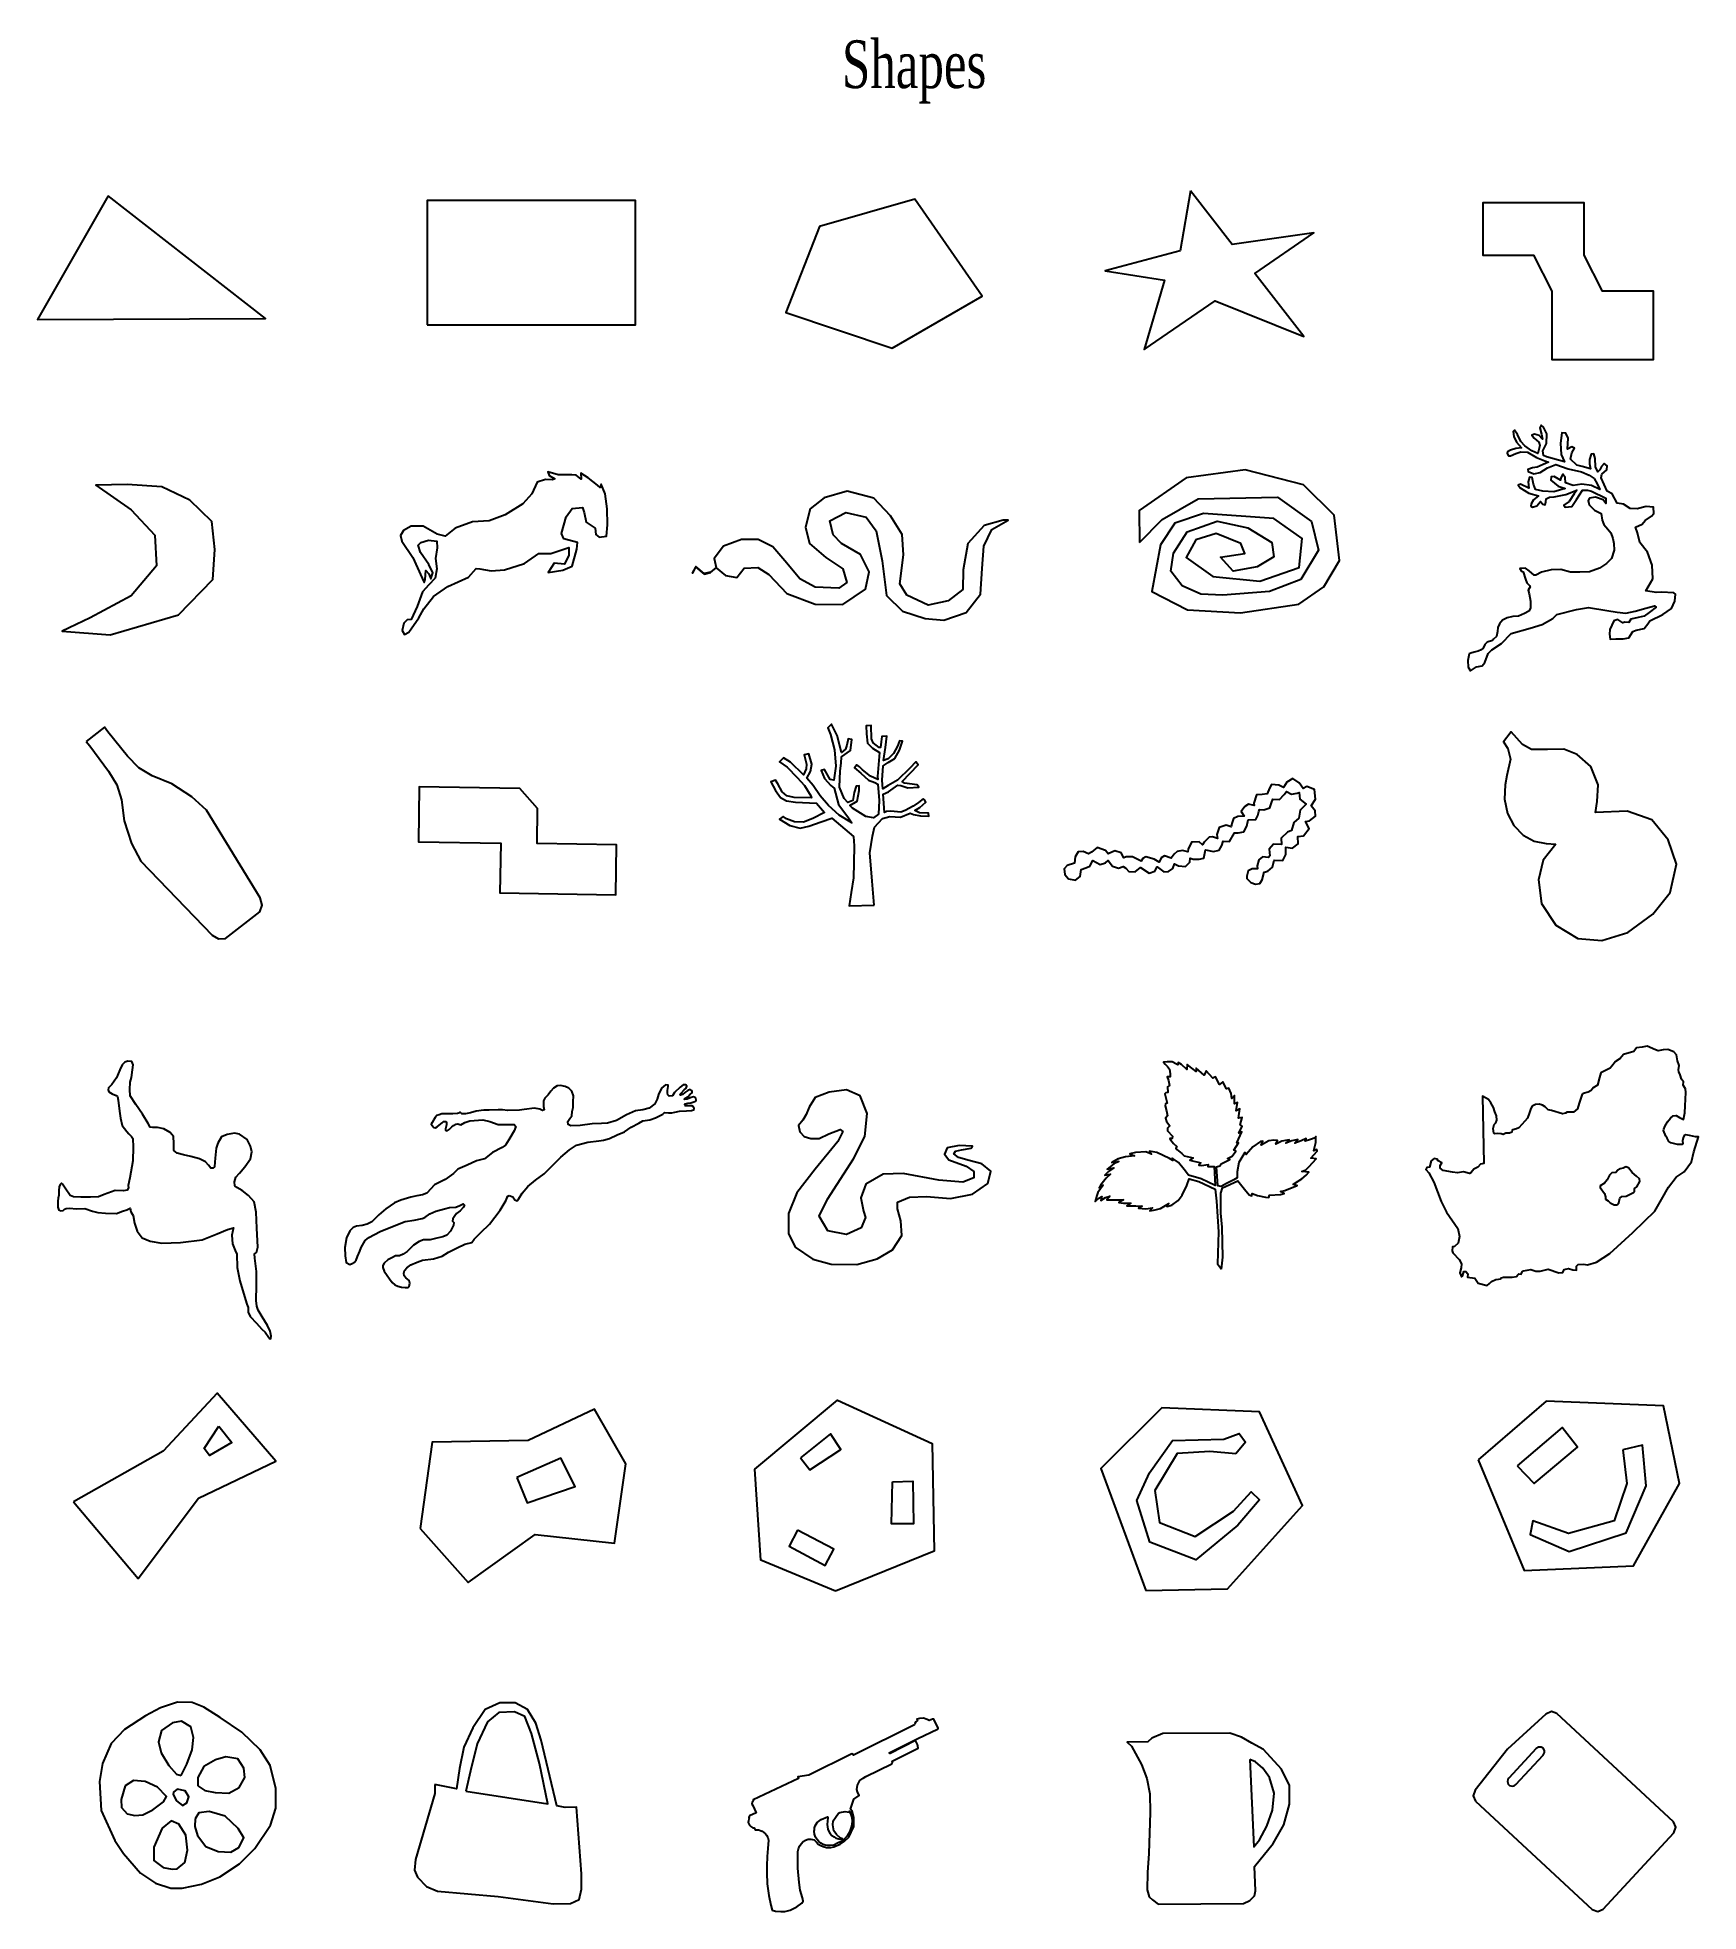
# Model space of a CAD drawing. Extents: x 96 to 444, y -86 to 307.
import ezdxf

# ---------------------------------------------------------------- set-up
doc = ezdxf.new("R2010")
doc.units = 0
doc.header["$LTSCALE"] = 0.5
doc.layers.get('0').update_dxf_attribs({"linetype": 'CONTINUOUS'})
doc.styles.add('HGCAD', font='times.ttf', dxfattribs={"width": 0.707})

msp = doc.modelspace()

# ---------------------------------------------------------------- linework, layer by layer
at = {"linetype": 'Continuous'}
for points in [[(110.67, 273.71), (95.88, 247.78), (143.65, 248.02)], [(177.51, 246.66), (221.22, 246.66), (221.22, 272.75), (177.51, 272.75)], [(274.96, 241.82), (293.81, 252.66), (279.72, 273.02), (259.72, 267.31), (252.68, 249.24)], [(337.48, 274.73), (335.3, 262.16), (319.62, 258.02), (332.02, 256.01), (327.8, 241.51), (342.66, 251.73), (361.22, 244.27), (350.96, 257.44), (363.35, 265.97), (346.23, 263.5)], [(115.51, 207.96), (120.46, 202.64), (120.84, 196.17), (115.51, 189.89), (106.95, 185.33), (101.05, 182.48), (111.14, 181.72), (125.41, 185.9), (132.65, 193.32), (133.08, 199.6), (132.45, 205.49), (127.83, 209.96), (121.93, 212.76), (114.71, 213.21), (108.09, 213.1)], [(196.95, 149.56), (175.87, 149.87), (175.71, 138.37), (192.96, 138.12), (192.8, 127.66), (217.08, 127.3), (217.23, 137.76), (200.59, 138.01), (200.64, 145.38)]]:
    msp.add_lwpolyline(points, close=True, dxfattribs=at)
at = {"flags": 128}
for points in [[(413.21, 253.72), (413.21, 239.39), (434.47, 239.39), (434.47, 253.72), (423.84, 253.72), (419.98, 261.28), (419.98, 272.23), (398.72, 272.23), (398.72, 261.28), (409.35, 261.28)], [(395.87, 177.76), (395.59, 176.35), (395.64, 174.97), (396.13, 174.19), (397.45, 175.04), (398.63, 175.28), (399.14, 175.98), (399.85, 177.85), (400.61, 178.57), (402.63, 179.95), (404.71, 182.05), (408.66, 183.15), (411.17, 183.88), (413.38, 185.17), (414.26, 186), (418.39, 187.05), (420.85, 187.48), (424.73, 186.87), (426.88, 186.48), (428.74, 186.31), (430.69, 186.68), (432.87, 187.31), (434.68, 187.81), (435.03, 187.54), (433.58, 186.39), (432.52, 185.62), (431.29, 185.35), (429.74, 185.06), (429.36, 184.35), (428.52, 184.4), (428.1, 184.27), (427.02, 184.93), (426.17, 184.68), (425.34, 182.89), (425.28, 181.88), (425.4, 180.82), (426.59, 180.88), (428.13, 180.94), (429.37, 181.08), (430.16, 182.45), (430.9, 182.73), (432.56, 183.05), (433.29, 184.07), (433.75, 184.71), (436.43, 185.99), (438.26, 187.24), (438.96, 188.83), (439.08, 190.25), (438.79, 190.53), (436.21, 190.7), (435.06, 190.61), (432.92, 190.94), (434.37, 193.5), (434.23, 196.31), (433.23, 199.05), (431.65, 201.11), (431.13, 203.14), (430.71, 204.3), (432.15, 204.91), (432.76, 205.71), (434.11, 206.62), (434.57, 207.15), (434.5, 208.46), (432.95, 208.62), (431.07, 208.16), (429.64, 208.21), (428.25, 209.1), (426.88, 209.34), (425.83, 211.25), (424.83, 211.82), (423.52, 214.6), (423.7, 215.4), (424.7, 216.32), (424.8, 217.17), (424.18, 217.63), (423.59, 217), (423.27, 216.28), (422.87, 215.89), (422.35, 216.91), (422.3, 218.67), (422, 219.67), (421.44, 219.59), (421.12, 218.44), (421.11, 217.6), (421.33, 216.49), (419.56, 217.01), (418.45, 217.27), (417.14, 218.52), (417.4, 219.87), (417.97, 220.82), (417.42, 221.13), (416.47, 220.66), (416.63, 222.93), (416.14, 224), (415.28, 224.04), (415.03, 221.88), (415.13, 219.52), (415.86, 217.98), (412.1, 219.03), (411.43, 219.34), (411.33, 220.28), (412.06, 221.85), (412.13, 223.84), (411.44, 225.28), (410.98, 225.67), (410.7, 225.12), (411.01, 223.77), (411.23, 222.74), (410.55, 223.48), (409.59, 223.77), (409.04, 223.58), (409.53, 222.95), (410.51, 222.13), (410.67, 221.41), (410.3, 219.72), (409.04, 220.29), (407.52, 221.33), (406.72, 222.28), (405.98, 223.7), (405.4, 224.6), (405.09, 224.31), (405.22, 223.28), (405.8, 222.14), (406.88, 220.91), (405.65, 220.79), (404.53, 220.46), (403.93, 220.09), (403.87, 219.7), (404.11, 219.23), (404.56, 219.24), (405.65, 219.75), (406.7, 220.09), (408.1, 220.02), (409.96, 218.86), (411.7, 218.17), (412.48, 217.93), (411.4, 217.43), (410.15, 216.89), (409.16, 216.72), (408.17, 216.37), (408.23, 215.99), (409.4, 215.49), (410.76, 215.72), (412.27, 216.74), (414.01, 217.42), (416.64, 216.49), (419.39, 215.89), (421.04, 215.22), (422.05, 214.5), (422.71, 213.36), (423.25, 212.21), (421.54, 213.06), (419.47, 213.29), (417.67, 213.01), (416.03, 213.62), (416.01, 214.71), (415.49, 215.42), (415.09, 214.64), (415.04, 214.12), (413.72, 214.88), (413.06, 214.81), (412.97, 214.15), (414.52, 212.86), (416, 212.4), (413.61, 211.72), (411.32, 211.85), (409.77, 212.17), (409.37, 213.34), (409.05, 214.71), (408.55, 214.77), (408.27, 213.82), (408.39, 212.48), (406.67, 213.3), (406.17, 213.12), (406.57, 212.57), (408.37, 211.45), (410.43, 210.87), (409.35, 210.01), (408.85, 209.21), (408.82, 208.73), (409.16, 208.47), (410.03, 208.74), (410.8, 209.69), (411.33, 209.12), (411.79, 209.01), (411.94, 209.63), (412.02, 210.25), (412.72, 210.58), (413.68, 210.65), (416.13, 211.17), (418.46, 212.05), (417.88, 211.29), (416.83, 209.67), (415.73, 208.9), (416.02, 208.48), (417.36, 208.61), (418.38, 210.1), (419.65, 212.04), (420.64, 212.05), (421.48, 211.83), (424.5, 210.35), (424.52, 209.24), (423.94, 209.99), (422.36, 210.55), (421.06, 210.38), (420.79, 209.9), (421.05, 208.96), (422.13, 207.89), (423.51, 207.14), (423.78, 205.74), (424.08, 204.85), (424.92, 203.9), (425.53, 203.1), (426, 201.9), (426.17, 200.88), (426.26, 199.49), (425.68, 197.76), (424.67, 196.67), (423.21, 195.73), (421.09, 194.91), (419.1, 194.9), (417.08, 194.85), (415.12, 195.44), (413.08, 195.39), (411.03, 194.87), (409.82, 194.27), (409.52, 194.21), (408.45, 195.13), (407.68, 195.7), (406.47, 195.61), (406.84, 195.1), (407.19, 194.91), (407.71, 193.42), (407.96, 192.67), (408.49, 192.06), (408.65, 191.8), (408.27, 191.09), (408.42, 190.35), (408.71, 188.77), (408.74, 187.35), (408.35, 186.68), (407.45, 186.18), (406.21, 185.68), (405, 185.59), (403.87, 185.27), (402.89, 184.81), (402.21, 184.07), (401.9, 183.28), (401.82, 182.41), (401.58, 181.36), (400.96, 180.85), (400.74, 180.56), (399.63, 180.24), (399.19, 179.7), (398.81, 178.95), (398.42, 178.58), (397.77, 178.3), (396.9, 178.11), (396.25, 177.9)], [(414.03, 137.91), (411.4, 134.54), (410.38, 130.4), (411.01, 125.46), (414.02, 120.92), (418.68, 118.13), (423.67, 117.73), (429.11, 119.35), (434.36, 123.2), (437.98, 127.77), (439.34, 133.7), (437.61, 138.78), (434.17, 142.99), (428.97, 144.83), (422.34, 144.53), (422.73, 146.82), (422.9, 150.3), (421.38, 154.15), (418.48, 156.68), (415.7, 157.76), (412.27, 157.75), (408.92, 157.73), (407.04, 158.76), (404.65, 161.42), (403.07, 159.33), (404, 157.94), (404.55, 155.68), (403.75, 152.25), (403.44, 150.33), (403.27, 147.35), (403.94, 144.31), (405.21, 141.82), (407.18, 139.75), (409.52, 138.51), (412.02, 138.05)], [(391.14, 60.83), (393.49, 57.34), (393.88, 55.67), (393.56, 54.27), (392.84, 53.63), (392.39, 53.56), (392.3, 52.71), (392.44, 52.28), (393.76, 50.9), (394.28, 49.96), (394.19, 49.16), (393.91, 48.08), (394.24, 47.23), (394.47, 47.4), (394.75, 48.4), (395.18, 48.4), (395.61, 47.87), (395.52, 47.2), (397.04, 46.99), (397.8, 45.91), (399.66, 45.45), (400.17, 45.86), (400.58, 46.26), (401.45, 46.72), (402.03, 46.78), (402.41, 46.81), (402.57, 47.07), (403.04, 47.2), (404.9, 47.19), (405.83, 47.29), (406.11, 47.65), (406.28, 47.88), (406.75, 47.81), (406.96, 48.28), (407.23, 48.53), (408.8, 48.79), (409.86, 48.47), (410.76, 48.43), (411.3, 48.6), (412.42, 48.88), (414.65, 48.1), (415.53, 48.13), (415.79, 48.79), (416.69, 49.01), (417.57, 48.69), (418.35, 48.65), (418.39, 49.51), (418.69, 49.86), (419.87, 49.91), (420.7, 49.74), (422.58, 50.33), (425.37, 52.12), (430.19, 56.51), (432.62, 58.88), (434.79, 61), (436.17, 63.42), (437.67, 66.04), (439.28, 68.14), (440.92, 69.23), (442.5, 71.33), (442.96, 73.44), (443.94, 76.61), (443.32, 76.58), (442.04, 76.88), (441.28, 77.01), (440.96, 76.85), (440.71, 76.39), (440.6, 75.75), (440.65, 75.09), (440.42, 74.97), (439.52, 75), (438.14, 75.32), (437.69, 75.57), (437.36, 76.3), (437.11, 76.71), (436.63, 77.87), (436.64, 78.19), (436.85, 78.74), (437.46, 79.69), (438.06, 80.48), (438.65, 80.96), (439.24, 81.06), (439.97, 80.66), (440.77, 80.22), (441.07, 81.58), (441.13, 83.04), (441.26, 85.89), (441.18, 86.62), (440.75, 87.41), (440.78, 88.13), (440.37, 88.67), (440.11, 89.57), (439.79, 90.21), (439.73, 90.63), (439.86, 91.55), (439.53, 92.52), (439.29, 93.78), (438.74, 94.36), (437.54, 94.85), (436.55, 94.8), (435.49, 94.6), (434.95, 94.83), (433.21, 95.56), (432.14, 95.39), (430.93, 95.21), (430.37, 94.43), (428.22, 93.81), (427.5, 92.96), (426.51, 92.33), (425.74, 91.36), (425.4, 90.94), (423.49, 90.01), (423.22, 89.04), (422.77, 87.42), (421.84, 86.85), (421.41, 86.26), (420.78, 85.91), (419.76, 85.68), (419.56, 85.5), (418.93, 83.61), (418.61, 82.41), (417.76, 81.73), (417.09, 81.73), (416.43, 81.74), (416.03, 81.56), (415.47, 81.43), (413.13, 82.12), (412.45, 82.23), (411.83, 82.87), (411.25, 83.22), (410.54, 83.42), (409.75, 83.34), (409.11, 83.02), (408.77, 82.53), (408.55, 81.67), (408.13, 80.46), (407.56, 79.84), (406.29, 78.44), (405.8, 78.22), (405.02, 78.07), (404.86, 77.94), (404.84, 77.57), (404.36, 77.33), (403.59, 77.34), (402.97, 77.08), (402.58, 77.24), (401.86, 77.27), (401.22, 77.2), (401.07, 77.35), (400.94, 78.35), (401.11, 79.17), (401.5, 79.52), (401.66, 80.1), (401.58, 80.95), (401.23, 81.81), (401, 82.69), (400.4, 83.67), (399.95, 84.4), (398.7, 85.1), (398.92, 71.02), (398.28, 70.86), (397.7, 70.24), (396.86, 69.79), (396.31, 69.12), (395.98, 68.89), (394.67, 69.24), (393.43, 69.02), (392.41, 69.2), (390.44, 69.55), (389.81, 70.03), (389.81, 70.54), (390.15, 71.12), (389.39, 71.56), (389.18, 71.91), (388.54, 72.06), (387.93, 71.55), (387.6, 70.22), (387.01, 70.12), (386.82, 69.71), (387.4, 69.04), (388.5, 67.07), (390, 63.01)], [(344.01, 48.87), (344.24, 51.37), (344.13, 57.67), (343.87, 60.59), (343.83, 64.76), (344.21, 65.9), (347.4, 67.38), (348.81, 65.59), (349.81, 64.44), (350.36, 64.24), (350.42, 64.7), (351.5, 64.3), (353.19, 63.97), (353.91, 63.89), (354.04, 64.34), (356.36, 64.47), (357.1, 64.69), (356.34, 65.11), (357.22, 65.3), (359.85, 66.41), (359.03, 66.61), (359.47, 66.94), (360.85, 67.77), (361.71, 68.52), (362.29, 69.15), (360.79, 69.29), (361.67, 69.68), (362.32, 70.38), (363.82, 71.99), (363.32, 72.03), (362.73, 72.08), (364.04, 73.57), (363.96, 73.89), (363.35, 73.62), (363.47, 74.28), (363.74, 75.38), (363.77, 76.62), (363.62, 76.34), (362.64, 76.01), (361.51, 75.65), (361.73, 76.24), (360.67, 75.71), (359.36, 75.24), (359.97, 76.03), (358.74, 75.76), (357.43, 75.22), (358.18, 75.93), (356.66, 75.67), (355.38, 75.04), (355.69, 75.83), (354.97, 75.91), (353.88, 75.77), (352.32, 74.82), (352.66, 75.66), (352.13, 75.61), (350.57, 74.47), (349.13, 72.89), (348.84, 73.32), (347.6, 71.21), (347.3, 69.25), (347.29, 67.96), (346.56, 67.56), (345.01, 66.8), (343.94, 66.14), (343.21, 66.31), (342.96, 70.27), (343.62, 70.52), (343.89, 70.89), (345.73, 71.83), (345.21, 72.04), (346.19, 72.54), (347.01, 73.59), (346.56, 73.75), (347.57, 75.29), (347.21, 75.35), (348.21, 77.65), (347.65, 77.35), (348.29, 78.78), (347.88, 79.09), (348.33, 80.63), (347.57, 80.5), (347.85, 82.47), (347.09, 82), (347.31, 83.74), (346.73, 83.5), (346.74, 85.22), (346.18, 84.63), (346, 85.65), (345.55, 86.8), (345.03, 86.6), (344.29, 88.1), (343.54, 87.52), (342.75, 89.14), (342.17, 88.87), (340.8, 90.38), (340.38, 89.52), (338.7, 90.97), (338.65, 90.24), (337.78, 90.96), (336.76, 91.7), (336.74, 90.7), (335.62, 91.75), (334.88, 92.17), (334.85, 91.68), (334.53, 91.77), (333.67, 92.27), (332.57, 92.3), (331.86, 92.21), (332.17, 91.8), (332.68, 91.31), (333.08, 90.74), (333.21, 89.79), (333.21, 89.18), (332.63, 89.14), (332.87, 88.38), (333.08, 87.36), (332.68, 87.05), (332.74, 85.87), (332.29, 85.78), (332.1, 85.56), (332.37, 84.5), (332.57, 83.65), (332.27, 83.49), (332.18, 83.09), (332.48, 82.04), (332.7, 80.99), (332.25, 80.48), (332.49, 79.82), (333.16, 78.88), (332.7, 78.42), (332.7, 77.83), (333.73, 76.75), (333.68, 76.26), (333.19, 76.22), (333.37, 75.88), (333.95, 75.19), (334.62, 74.58), (334.38, 74.23), (334.63, 73.95), (335.64, 73.09), (336.18, 72.59), (338.07, 72.2), (337.36, 71.68), (339.68, 71.1), (339.26, 70.64), (339.78, 70.59), (341.19, 70.76), (341.11, 70.38), (342.48, 70.33), (342.67, 66.38), (339.73, 67.75), (337.06, 68.53), (336.18, 69.73), (335, 71.22), (333.64, 72.11), (333.79, 71.6), (333.08, 72.04), (330.42, 73.32), (328.88, 73.58), (329.29, 72.96), (328.14, 73.43), (325.99, 73.31), (324.8, 72.99), (325.73, 72.62), (323.86, 72.38), (322.3, 71.95), (320.99, 71.19), (322.5, 71.42), (321.45, 70.92), (320.04, 69.77), (321.45, 70.05), (320.32, 69.32), (319.56, 68.53), (320.7, 68.75), (319.83, 67.93), (318.7, 66.52), (318.36, 65.92), (319.16, 66.42), (318.07, 64.95), (317.88, 64.29), (317.51, 63.05), (318.27, 63.73), (318.89, 64.08), (318.7, 63.24), (319.68, 63.89), (320.6, 64.12), (319.98, 63.36), (321.12, 63.38), (323.44, 63.41), (322.48, 62.83), (323.45, 62.69), (324.99, 62.7), (324.12, 62.14), (326.02, 62.1), (327.39, 62.04), (326.6, 61.61), (328.11, 61.49), (329.54, 61.72), (328.96, 61.1), (330.07, 61.26), (331.2, 61.59), (332.98, 62.58), (332.53, 61.98), (333.55, 62.29), (334.89, 63.21), (335.71, 64.36), (336.7, 66.36), (337.24, 67.78), (339.2, 67.2), (342.67, 65.6), (342.94, 63.11), (343.34, 56.7), (343.16, 49.95)], [(257.91, 76.22), (259.7, 76.22), (261.68, 77.19), (264.08, 78.14), (264.66, 77.71), (263.61, 75.62), (258.87, 69.83), (254.98, 64.82), (253.27, 60.51), (253.27, 56.34), (254.62, 53.45), (258.33, 50.92), (262.2, 49.93), (267.58, 49.85), (271.85, 51.02), (275.03, 52.88), (276.97, 55.88), (276.78, 59.01), (276.09, 61.48), (276.12, 62.86), (278.59, 63.92), (282.15, 64.11), (287.21, 63.65), (291.84, 64.55), (295.05, 66.83), (295.62, 69.4), (293.78, 70.92), (291.1, 71.61), (288.86, 72.26), (287.92, 73.02), (288.23, 73.57), (289.52, 73.85), (291.51, 74.23), (291.79, 74.64), (289, 74.78), (286.47, 74.27), (285.94, 72.98), (286.85, 71.76), (290.51, 70.46), (292.11, 69.3), (292.11, 68), (289.79, 67.07), (284.78, 67.5), (277.25, 68.87), (273.07, 68.74), (269.44, 66.66), (268.4, 63.83), (268.99, 60.99), (269.36, 59.65), (268.46, 57.53), (265.44, 56.13), (261.48, 56.89), (259.71, 59.99), (261.44, 63.54), (266.86, 71.94), (269.26, 76.64), (269.72, 81.46), (268.3, 85.19), (265.44, 86.41), (261.79, 85.95), (258.86, 84.82), (257.6, 82.81), (256.93, 81.28), (256.25, 80.06), (255.38, 78.98), (255.61, 77.61), (256.56, 76.68)], [(426.92, 62.3), (427.22, 62.72), (427.48, 63.7), (427.86, 64.1), (428.77, 64.17), (430.33, 64.89), (430.51, 65.17), (430.53, 65.78), (431.02, 66.1), (431.62, 67.24), (431.56, 67.79), (430.91, 68.35), (430.04, 69.09), (429.24, 70.09), (428.71, 70.28), (428.16, 70.03), (427.53, 69.85), (427.03, 69.6), (426.6, 69.1), (425.79, 69.02), (425.25, 68.52), (424.77, 67.55), (424.25, 66.85), (423.36, 66.29), (423.31, 65.98), (424.23, 64.74), (424.45, 64.01), (424.44, 63.49), (425, 63.14), (425.45, 62.73), (426.27, 62.32)], [(103.43, 0.1), (117.01, -15.93), (129.6, 0.91), (145.85, 8.61), (133.54, 22.88), (122.22, 10.74)], [(263.1, -18.6), (247.47, -12.09), (246.17, 6.99), (263.5, 21.38), (283.35, 12.34), (283.79, -10.21)], [(328.15, -18.45), (345.25, -18.1), (360.99, -0.69), (351.92, 18.99), (331.48, 19.77), (318.69, 7.07)], [(397.77, 8.93), (407.41, -14.25), (430.28, -13.27), (439.96, 3.98), (436.59, 20.24), (412, 21.21)], [(133.92, 15.96), (136.59, 12.56), (131.92, 9.82), (130.84, 11.29)], [(176.05, -5.45), (186.1, -16.76), (200.15, -6.72), (216.76, -8.55), (219.14, 8.05), (212.57, 19.54), (198.69, 12.98), (178.61, 12.61)], [(255.8, 9.32), (257.73, 6.85), (264.24, 11.05), (262.07, 14.37)], [(347.01, 10.18), (341.56, 10.68), (334.66, 10.26), (330.01, 2.49), (330.96, -4.21), (338.48, -7.15), (346.53, -1.86), (350.21, 2.2), (351.96, 0.52), (347.39, -4.78), (338.6, -12.02), (328.95, -8.31), (326.23, 0.38), (328.87, 6.21), (333.73, 12.93), (344.46, 13.25), (347.66, 14.41), (349.03, 12.64)], [(405.96, 7.67), (409.51, 3.95), (418.57, 11.58), (415.37, 15.66)], [(428.05, 11.04), (428.94, 3.94), (426.27, -3.87), (416.68, -6.53), (409.22, -3.87), (408.69, -6.71), (416.86, -10.26), (428.76, -6.35), (432.98, 3.47), (432.19, 11.98)], [(196.32, 5.23), (198.51, -0.09), (208.55, 3.31), (205.56, 9.29)], [(275.02, 4.3), (279.31, 4.44), (279.45, -4.5), (274.84, -4.5)], [(255.12, -5.83), (253.38, -9.16), (260.91, -13.21), (262.75, -9.78)], [(126.2, -80.81), (130.24, -79.97), (134.08, -78.45), (138.24, -75.7), (141.44, -72.54), (144.73, -67.59), (145.81, -64.08), (145.85, -59.97), (144.63, -55.12), (142.56, -51.82), (138.7, -48.15), (134.18, -45.04), (130.71, -42.89), (128.27, -41.9), (125.23, -41.86), (121.66, -43.06), (118.54, -44.73), (114.12, -47.59), (111.29, -50.54), (109.53, -54.68), (108.87, -58.47), (109.26, -64.53), (112.1, -70.85), (113.88, -73.56), (117.44, -77.65), (120.6, -79.78), (123.83, -80.79)], [(179.16, -59.08), (179.12, -61.01), (175.09, -74.83), (174.87, -77.05), (175.54, -78.53), (177.37, -80.48), (179.7, -81.47), (192.42, -82.59), (203.91, -84.09), (207.6, -84.06), (209.38, -83.22), (209.87, -81.04), (209.9, -77.81), (208.86, -63.87), (206.49, -63.94), (204.72, -63.55), (201.41, -49.81), (200.31, -46.28), (198.57, -43.39), (196, -42.02), (192.78, -41.97), (189.71, -43.39), (187.14, -47.2), (185.22, -51.28), (184.3, -55.77), (183.68, -59.99)], [(125.99, -57.24), (127.18, -54.82), (128.33, -51.83), (128.55, -49.27), (128.03, -47.04), (126.05, -45.84), (124.16, -46.21), (121.88, -47.78), (121.23, -50.19), (121.79, -52.48), (123.39, -55.13), (125, -56.95)], [(185.61, -60.47), (202.82, -63.16), (201.05, -54.74), (199.43, -48.45), (198.01, -44.87), (195.84, -43.86), (192.55, -44), (190.17, -45.95), (188.03, -50.58), (186.62, -56.25)], [(253.59, -85.41), (254.97, -84.72), (256.05, -83.93), (256.34, -83.55), (256.16, -82.88), (255.72, -81.26), (255.48, -79.62), (255.18, -76.6), (255.24, -73.15), (255.34, -72.56), (255.53, -71.99), (255.88, -71.52), (256.32, -71.05), (256.82, -70.76), (257.35, -70.56), (257.95, -70.53), (258.61, -70.73), (259.13, -71.19), (259.5, -71.57), (260, -71.88), (260.53, -72.07), (261.19, -72.3), (262.12, -72.28), (262.78, -72.15), (264.11, -71.59), (264.96, -71), (265.87, -70.11), (266.95, -67.93), (266.92, -66.02), (266.56, -64.71), (266.26, -64.24), (266.92, -62.15), (268.05, -61.42), (267.68, -60.61), (267.6, -60.14), (267.73, -59.23), (268.18, -58.27), (268.88, -57.76), (269.46, -57.46), (274.92, -54.75), (275.03, -54.49), (274.98, -54.22), (280.43, -51.48), (280.31, -50.75), (279.89, -49.92), (274.55, -52.59), (274.38, -52.45), (280.37, -49.48), (284.47, -47.52), (284.58, -47.29), (283.73, -45.45), (283.43, -45.43), (282.73, -45.72), (282.28, -45.46), (281.57, -45.22), (280.69, -45.28), (280.17, -45.42), (280.29, -45.72), (279.96, -46.01), (279.73, -46.34), (279.63, -46.62), (266.88, -52.94), (266.8, -52.79), (266.55, -52.71), (257.52, -57.12), (255.22, -57.51), (255.38, -57.88), (245.86, -62.33), (245.9, -62.46), (245.61, -62.88), (245.58, -63.18), (245.78, -63.52), (246.47, -65.02), (245.07, -65.68), (244.93, -65.92), (245.04, -66.15), (244.91, -66.31), (244.85, -66.69), (244.81, -67.07), (245.07, -67.62), (245.36, -67.93), (245.79, -68.2), (246.03, -68.15), (246.25, -68.57), (246.97, -68.59), (247.75, -68.87), (248.43, -69.41), (248.67, -69.7), (248.95, -70.24), (249.07, -70.74), (248.93, -72.48), (248.79, -74.22), (248.72, -76.12), (248.71, -77.6), (248.79, -79.91), (249.11, -82.38), (249.56, -84.4), (249.86, -85.43), (250.53, -85.65), (251.67, -85.68), (252.48, -85.7), (253.35, -85.49)], [(397.24, -62.63), (421.64, -85.27), (422.82, -85.71), (423.97, -85.19), (438.77, -69.24), (439.21, -68.05), (438.68, -66.9), (414.28, -44.26), (413.1, -43.82), (411.95, -44.35), (403.9, -51.72), (397.15, -60.3), (396.71, -61.49), (397.24, -62.63)], [(349.93, -83.42), (350.88, -82.42), (351.12, -81.4), (350.88, -76.28), (354.83, -71.43), (357.07, -67.57), (358.21, -63.21), (358.22, -59.33), (356.59, -55.87), (352.77, -51.74), (350.36, -50.43), (348.16, -49.16), (345.75, -48.37), (331.66, -48.45), (329.37, -49.37), (328.58, -50.16), (324.24, -50.21), (325.12, -51.04), (327.22, -54.9), (328.37, -57.84), (328.98, -61.09), (329.02, -64.99), (328.74, -73.57), (328.47, -77.53), (328.42, -81.15), (328.85, -82.62), (329.5, -83.28), (330.74, -84.15), (348.62, -84.01)], [(129.48, -59.35), (130.94, -60.38), (133.13, -60.75), (136.01, -60.93), (138.17, -59.75), (139.31, -57.61), (139.11, -55.71), (137.9, -53.7), (135.35, -53.29), (133.21, -53.96), (130.71, -55.35), (129.46, -57.61)], [(349.9, -53.87), (350.74, -72.18), (351.96, -70.7), (353.49, -67.82), (354.67, -64.51), (355.02, -60.93), (354.01, -57.62), (352.67, -55.69), (351.14, -54.34)], [(405.66, -59.13), (411.42, -52.93), (411.67, -52.41), (411.65, -51.97), (411.36, -51.49), (410.94, -51.26), (410.43, -51.25), (409.93, -51.55), (404.17, -57.75), (403.97, -58.09), (403.9, -58.48), (404.07, -59), (404.35, -59.28), (404.59, -59.4), (405, -59.45), (405.34, -59.36)], [(117.96, -65.48), (120.05, -64.41), (122.32, -62.71), (122.95, -61.64), (121.03, -59.64), (118.45, -58.49), (115.99, -58.25), (114.28, -59.37), (113.41, -62.25), (113.46, -63.95), (114.7, -65.26), (116.29, -65.59)], [(124.33, -61.2), (125.02, -62.51), (126.26, -63.47), (127.15, -62.95), (127.63, -61.69), (126.84, -60.44), (125.13, -60.11), (124.36, -60.73)], [(128.96, -66.27), (128.83, -67.91), (129.41, -69.77), (131.13, -72.07), (133.75, -73.13), (136.41, -73.31), (138.05, -72.33), (139.11, -70.25), (137.96, -68.35), (135.21, -65.74), (131.84, -64.76), (129.72, -65.03)], [(258.83, -67.76), (259.25, -67.06), (260.12, -66.42), (261.42, -65.88), (261.48, -66.08), (261.37, -67.51), (261.51, -68.49), (261.59, -68.69), (261.9, -69.29), (262.35, -69.78), (262.79, -70.08), (263.2, -70.33), (264.04, -70.57), (264.58, -70.51), (264.18, -70.33), (263.31, -69.61), (262.77, -68.81), (262.54, -67.54), (262.63, -66.75), (263.07, -66), (263.75, -65.13), (264.02, -64.96), (265.12, -64.74), (265.96, -64.88), (266.02, -64.7), (266.31, -65.38), (266.52, -66.03), (266.58, -66.83), (266.47, -67.85), (266.03, -69.1), (265.62, -69.77), (265.03, -70.39), (264.27, -71.05), (263.49, -71.41), (262.72, -71.78), (262, -71.87), (261.47, -71.87), (260.96, -71.8), (260.55, -71.65), (260.04, -71.42), (259.62, -71.08), (259.17, -70.57), (258.92, -70.13), (258.73, -69.53), (258.66, -68.91), (258.68, -68.56), (258.72, -68.16)], [(125.13, -76.77), (126.78, -75.44), (127.3, -72.85), (126.95, -69.69), (125.51, -67.41), (123.87, -66.75), (122.04, -68.26), (120.25, -72.25), (120.29, -75.02), (122.22, -76.46), (124.08, -76.84)]]:
    msp.add_lwpolyline(points, close=True, dxfattribs=at)
at = {"linetype": 'Continuous', "flags": 128}
for points in [[(326.82, 201.12), (331.55, 205.89), (339.07, 210.23), (355.72, 210.57), (362.83, 205.49), (364.34, 199.48), (360.61, 193.35), (354.02, 190.8), (344.24, 190.08), (339.64, 190.23), (335.71, 192.02), (333.4, 195.09), (333.96, 198.86), (336.8, 203.29), (343.09, 205.59), (349.52, 204.14), (354.53, 201.06), (354.95, 198.06), (351.48, 196.02), (346.4, 195.08), (343.78, 198), (348.85, 198.77), (348.01, 200.86), (342.9, 202.94), (338.6, 201.67), (336.56, 197.97), (342.16, 193.94), (352.03, 193.02), (360.24, 195.82), (360.86, 201.89), (354.97, 206.14), (340.18, 207.14), (334.19, 205.15), (331.18, 200.62), (329.42, 190.8), (336.89, 187), (347.95, 186.36), (360.21, 188.19), (365.46, 191.78), (368.7, 197.34), (367.61, 206.78), (361.16, 213.19), (348.92, 216.29), (336.58, 214.66), (326.76, 207.79)], [(173.68, 182.32), (175.78, 185.27), (176.82, 187.22), (178.9, 189.79), (181.86, 191.89), (186.18, 193.8), (187.83, 195.67), (188.59, 195.6), (190.96, 195.15), (193.74, 195.39), (197.91, 196.68), (200.96, 198.77), (203.45, 198.78), (207.24, 200.06), (207.2, 198.42), (206.32, 196.58), (204.18, 196.76), (202.88, 194.8), (205.96, 195.32), (207.9, 196.12), (208.89, 199.68), (209.01, 201.11), (206.2, 201.83), (205.69, 202.95), (206.67, 206.47), (207.91, 208.21), (210.11, 208.4), (210.44, 207.37), (210.88, 205.35), (212.75, 204.07), (212.86, 202.77), (213.57, 202.17), (215.14, 202.4), (215.36, 204.82), (215.25, 208.12), (214.85, 211.25), (214.01, 213.28), (213.77, 212.61), (213.22, 213.1), (211.28, 214.64), (209.74, 215.6), (209.81, 214.37), (208.77, 215.19), (207.88, 215.28), (205.02, 215.27), (202.83, 215.88), (203.08, 215.09), (204.27, 214.42), (203.79, 214.24), (202.31, 214.3), (200.62, 213.7), (199.44, 211.25), (197.62, 209.2), (193.86, 206.88), (190.5, 205.66), (187.07, 205.43), (183.4, 204.06), (181.28, 202.38), (179.61, 202.86), (176.67, 204.5), (174.2, 204.53), (172.57, 203.6), (171.94, 202.57), (172.22, 201.36), (174.53, 197.95), (176.52, 193.64), (176.94, 192.74), (177.1, 193.31), (177.27, 195.2), (177.9, 194.5), (178.31, 193.5), (178.71, 194.72), (177.92, 196.51), (176.14, 199.02), (175.62, 200.5), (176.24, 201.09), (177.81, 201.58), (179.57, 201.39), (179.61, 200), (179.32, 197.75), (179.55, 195.55), (179.2, 193.61), (177.86, 192.25), (176.59, 190.76), (175.43, 187.67), (174.17, 184.93), (173.38, 184.86), (172.63, 184.2), (172.27, 182.65), (172.78, 181.81)], [(236.94, 194.87), (235.58, 194.57), (233.83, 196.06), (233.14, 194.69), (233.86, 195.93), (235.55, 194.48), (236.91, 194.78), (238.11, 195.78), (240.06, 194.18), (242.42, 193.77), (243.94, 195.71), (246.86, 195.85), (249.15, 194.39), (252.9, 190.37), (258.87, 188.15), (264.64, 188.08), (269.39, 191.29), (270.16, 194.92), (268.34, 198.55), (264.37, 200.89), (262.62, 202.67), (261.9, 205.64), (265.26, 207.4), (269.55, 206.36), (271.65, 203.5), (272.86, 197.28), (273.82, 189.99), (277.13, 186.72), (281.89, 185.15), (285.77, 184.8), (290.48, 186.45), (293.47, 190.26), (293.81, 195.67), (294.16, 200.35), (295.88, 203.84), (299.28, 205.76), (298.24, 205.77), (294.28, 204.66), (290.81, 200.91), (289.84, 195.36), (289.77, 191.27), (286.71, 188.84), (282.55, 187.94), (278.04, 190.02), (276.58, 192.45), (277.34, 198.48), (277.06, 202.79), (274.63, 206.67), (271.16, 210.35), (265.54, 211.81), (260.75, 210.42), (257.76, 208.13), (256.79, 204.31), (257.62, 200.91), (261.09, 197.93), (264.64, 195.57), (265.47, 192.73), (263.8, 191.55), (258.87, 191.75), (255.61, 193.49), (252.9, 196.75), (249.99, 200.15), (246.93, 201.68), (243.39, 201.68), (239.64, 200.29), (237.7, 197.72), (238.09, 195.87)], [(271.2, 125.09), (270.79, 130.15), (270.33, 136.06), (270.85, 139.58), (271.25, 141.47), (272.96, 143.26), (274.49, 143.7), (276.75, 143.55), (278.73, 144.41), (279.45, 144.08), (280.94, 143.8), (282.66, 143.78), (282.57, 144.37), (280.7, 144.48), (279.72, 144.91), (280.74, 145.59), (282.02, 146.69), (281.78, 147.16), (281.5, 147.41), (280.49, 146.65), (279.36, 145.83), (277.67, 144.96), (276.77, 144.62), (274.68, 144.82), (273.76, 144.7), (273.39, 144.52), (273.12, 148.36), (274.21, 148.88), (276.18, 150.26), (276.77, 150.19), (278.23, 149.72), (280.54, 149.81), (280.18, 150.33), (277.59, 150.65), (277.05, 151.03), (280.41, 154.53), (279.92, 155.13), (278.67, 153.79), (276.06, 151.33), (274.17, 150.19), (273, 149.5), (272.86, 151.33), (273.08, 154.28), (274.11, 154.99), (275.5, 155.87), (276.51, 157.55), (277.17, 159.45), (276.51, 159.52), (276.11, 158.43), (275.22, 156.86), (274.13, 155.8), (273.19, 155.44), (273.57, 158.15), (273.88, 160.54), (272.79, 160.46), (272.66, 159.3), (272.52, 158.11), (272.23, 158.13), (270.97, 159.09), (270.64, 159.97), (270.57, 162.73), (269.54, 162.71), (269.58, 161.03), (269.83, 159.07), (270.82, 157.97), (272.32, 157.07), (271.9, 152.06), (271.94, 151.41), (270.43, 152.15), (268.77, 153.43), (268.12, 154.11), (267.56, 154.53), (267.06, 153.86), (268.42, 152.73), (270.03, 151.29), (271.35, 150.82), (272, 150.48), (272.26, 147.04), (272.09, 144.2), (271.07, 143.38), (269.43, 143.7), (266.67, 145.41), (266.1, 146.01), (267.62, 146.93), (268.09, 149.11), (268.03, 150.09), (267.43, 150.03), (267.02, 148.7), (266.7, 147.05), (265.72, 146.64), (264.92, 147.47), (263.91, 149.84), (264.1, 153.24), (264.3, 154.87), (264.36, 156.16), (266.21, 157.51), (266.52, 159.81), (265.76, 159.98), (265.51, 158.66), (265.23, 157.82), (264.33, 157.09), (263.43, 160.64), (262.29, 163.05), (261.51, 162.27), (262.04, 160.89), (262.86, 157.66), (263.14, 154.26), (262.72, 151.33), (261.97, 151.43), (260.8, 153.52), (260.09, 153.34), (260.8, 151.64), (262.11, 150.19), (262.82, 149.63), (263.71, 146.19), (265.68, 143.65), (266.49, 142.38), (263.88, 143.97), (261.66, 145.98), (259.9, 147.99), (258.42, 150.17), (257.06, 151.7), (257.88, 153.11), (258.13, 154.64), (257.5, 156.82), (256.56, 156.57), (257, 154.64), (256.97, 153.67), (256.37, 152.42), (253.66, 155.04), (252.19, 156.01), (251.4, 155.17), (252.94, 154.01), (255.06, 151.86), (256.59, 150.17), (257.91, 148.04), (258.09, 147.58), (254.44, 147.67), (252.9, 147.98), (251.9, 148.83), (251.03, 150.51), (250.5, 151.29), (249.56, 150.98), (250.53, 149.14), (251.59, 147.64), (252.86, 146.96), (254.73, 146.66), (259.12, 146.49), (260.77, 144.52), (258.33, 143.28), (256.41, 142.52), (254.53, 142.59), (252.86, 143.21), (252.17, 143.7), (251.35, 143.13), (253.52, 141.83), (255.73, 141.25), (257.53, 141.64), (260.11, 142.55), (262.32, 143.33), (266.9, 139.49), (267.02, 137.55), (266.97, 133.96), (266.9, 130.84), (266.35, 127.76), (265.98, 124.99)], [(350.13, 129.85), (351.12, 129.5), (352.01, 129.67), (352.52, 130.45), (352.89, 132.03), (353.7, 132.22), (354.69, 133.09), (355.01, 134.54), (356.86, 134.47), (357.49, 135.74), (357.49, 137.27), (358.83, 137.06), (360.05, 137.96), (360, 139.49), (361.14, 139.65), (362.33, 141.17), (361.58, 142.62), (362.45, 142.77), (363.69, 143.73), (363.62, 144.84), (362.75, 145.89), (363.65, 147.31), (363.46, 149.35), (361.83, 149.97), (361.07, 149.54), (360.24, 150.75), (358.9, 151.63), (357.68, 150.88), (356.94, 149.75), (356.01, 150.27), (354.45, 150.38), (354.01, 149.62), (353.55, 148.44), (352.49, 148.32), (351.35, 148.19), (350.73, 146.48), (350.8, 145.97), (349.61, 146.3), (348.9, 145.8), (348.08, 144.7), (348.7, 143.76), (347.4, 143.71), (346.49, 143.29), (346.15, 142.24), (346.01, 141.55), (344.93, 141.85), (343.51, 141.38), (343.01, 139.93), (343.15, 139.09), (342.1, 139.45), (341.37, 139.35), (340.32, 138.29), (339.97, 137.73), (339.27, 138.4), (337.7, 138.31), (337.02, 136.85), (336.93, 136.27), (335.8, 136.53), (334.66, 136.32), (334.1, 135.76), (333.46, 134.94), (332.05, 135.42), (331.36, 135.05), (330.9, 134.14), (329.88, 134.74), (328.16, 135.23), (327.49, 134.86), (327.17, 134.31), (326.47, 134.67), (325.31, 135.25), (323.99, 135.27), (323.54, 135.03), (322.98, 136.07), (321.66, 136.51), (320.23, 135.85), (319.68, 136.59), (317.95, 137.2), (316.76, 136.23), (316.14, 135.85), (315.03, 136.37), (313.98, 136.31), (313.32, 135.23), (313.15, 133.92), (311.64, 133.42), (311.04, 132.73), (311.15, 131.51), (311.92, 130.6), (313.42, 130.38), (314.39, 131.11), (314.59, 132.58), (315.53, 132.95), (316.42, 133.31), (317.04, 134.48), (318.55, 133.66), (319.68, 134.01), (320.22, 134.49), (321.11, 133.3), (322.37, 132.86), (323.37, 133.2), (323.95, 132.86), (324.54, 132.16), (325.9, 132.11), (327.03, 133), (328.81, 131.81), (330.01, 132.2), (330.52, 133.14), (331.93, 132.08), (332.91, 132.14), (333.8, 132.77), (334.12, 133.8), (334.96, 133.38), (336.42, 133.21), (337.32, 134.12), (337.45, 134.99), (338.04, 134.77), (339.31, 134.73), (340.29, 134.94), (340.66, 136.67), (342.32, 136.34), (343.51, 136.64), (344.02, 137.64), (344.3, 138.52), (345.67, 138.44), (346.68, 140.26), (347.51, 140.29), (348.67, 140.48), (349.26, 141.66), (349.59, 143.01), (351.19, 143.03), (351.59, 143.88), (351.82, 144.7), (351.93, 145.16), (352.85, 145.09), (354.08, 145.49), (354.46, 146.58), (354.71, 147.35), (356.16, 147.24), (357.11, 148.3), (357.61, 148.94), (358.64, 148.39), (359.87, 148.54), (360.28, 148.71), (360.41, 147.31), (361.74, 146.29), (360.46, 145.03), (360.16, 143.36), (359.13, 142.42), (358.65, 140.76), (357.78, 140.37), (356.49, 139.14), (356.54, 137.85), (354.86, 137.91), (353.97, 136.85), (354.12, 135.46), (353.82, 135.13), (352.55, 135.22), (351.8, 134.6), (351.43, 133.37), (351.54, 132.72), (350.43, 132.74), (349.6, 132.31), (349.29, 131.21), (349.3, 130.72)]]:
    msp.add_lwpolyline(points, close=True, dxfattribs=at)
for points in [[(106.1, 159.42), (106.82, 158.49), (110.74, 153.21), (112.51, 150.33), (113.46, 147.16), (114.03, 142.77), (115.57, 138.03), (117.52, 134.34), (132.48, 118.86), (133.83, 118.04), (135.31, 118.13), (135.31, 118.13), (142.51, 123.7), (142.98, 125.1), (142.52, 126.63), (131.32, 145), (128.25, 147.82), (124.05, 150.5), (119.94, 152.17), (117.11, 153.89), (114.77, 156.33), (110.65, 161.45), (109.94, 162.38)], [(135.7, 57.13), (136.95, 57.54), (136.81, 56.95), (136.63, 55.95), (136.77, 54.13), (137.31, 52.76), (137.63, 51.99), (137.72, 49.19), (138.32, 46.44), (139.05, 43.81), (139.76, 41.51), (140.03, 40.79), (140.05, 39.82), (140.46, 38.95), (141.75, 37.53), (142.89, 36.3), (143.62, 35.64), (144.38, 34.55), (144.56, 34.27), (144.8, 34.33), (144.85, 34.81), (144.64, 35.84), (144.07, 37.07), (142.99, 38.87), (142.12, 40.28), (141.84, 41.1), (141.71, 42.26), (141.81, 45.45), (141.78, 48.34), (141.42, 51.14), (141.34, 52.07), (141.77, 52.36), (142.08, 53.44), (141.84, 57.43), (141.72, 60.8), (141.32, 62.97), (140.1, 64.3), (138.75, 65.34), (137.67, 65.99), (137.21, 66.34), (137.2, 67.14), (137.43, 68.16), (138.2, 68.94), (139.34, 70.28), (140.5, 71.97), (140.77, 73.43), (140.53, 74.63), (139.8, 76.01), (138.24, 77.12), (137.2, 77.38), (135.66, 77.08), (134.45, 76.57), (133.66, 75.28), (133.33, 74.22), (133.1, 72.1), (133.04, 71.24), (132.98, 70.29), (132.65, 69.99), (132.23, 70.02), (131.74, 70.62), (131.06, 71.34), (129.83, 71.94), (128, 72.47), (126.47, 72.84), (125.13, 73.15), (124.44, 73.73), (124.43, 75.15), (124.39, 76.63), (123.71, 77.5), (122.34, 78.24), (121, 78.5), (120.04, 78.5), (119.5, 78.63), (119.06, 79.39), (117.91, 81.35), (116.5, 83.38), (115.34, 85.14), (115.26, 86.5), (115.3, 88), (115.58, 88.99), (115.8, 90.58), (115.94, 91.66), (115.63, 92.34), (114.83, 92.46), (114.2, 92.21), (113.6, 91.68), (113.15, 90.62), (112.42, 88.95), (111.45, 87.54), (110.78, 86.81), (110.73, 86.39), (110.86, 85.99), (111.5, 85.59), (112.37, 85.23), (112.67, 85), (112.79, 84.28), (113.07, 81.92), (113.29, 80.46), (113.62, 78.95), (114.62, 77.71), (115, 77.23), (115.62, 76.67), (115.87, 76.23), (115.91, 74.44), (115.83, 71.57), (115.26, 68.01), (114.92, 66.39), (114.93, 65.86), (114.7, 65.43), (113.92, 65.28), (112.16, 65.31), (109.85, 64.48), (108.66, 63.99), (106.98, 63.97), (104.98, 63.97), (103.44, 64.01), (102.74, 64.32), (101.72, 65.82), (101.13, 66.63), (100.92, 66.85), (100.62, 66.56), (100.4, 66.1), (100.34, 65.34), (100.39, 64.38), (100.25, 63.73), (100.12, 63.07), (100.12, 62.5), (100.15, 61.85), (100.31, 61.45), (100.46, 61.22), (100.63, 61.08), (101.29, 61.16), (101.58, 61.4), (101.89, 61.58), (102.52, 61.6), (104.1, 61.52), (105.83, 61.57), (107.4, 60.99), (108.54, 60.74), (110.14, 60.57), (112.43, 60.54), (113.72, 61.01), (114.62, 61.28), (115.29, 61.6), (115.47, 60.86), (115.96, 60.12), (116.21, 58.46), (116.79, 56.85), (117.84, 55.39), (119.53, 54.7), (121.97, 54.31), (125.86, 54.42), (130.42, 55.03), (133.56, 56.29)], [(194.75, 64.3), (195.52, 64.01), (195.92, 63.35), (196.42, 63.16), (196.66, 63.53), (197.44, 64.77), (198.62, 66.2), (200.24, 67.53), (202.06, 68.86), (205.58, 72.31), (207.39, 73.85), (208.81, 74.81), (211.18, 75.46), (213.54, 75.73), (214.46, 75.87), (215.72, 76.26), (217.33, 76.97), (218.89, 77.62), (220.27, 78.58), (221.9, 79.43), (222.71, 79.93), (223.24, 79.98), (224.2, 80.16), (225.39, 80.55), (226.93, 81.35), (227.28, 81.68), (228.09, 81.63), (228.78, 81.62), (229.46, 81.73), (230.44, 81.98), (231.86, 82), (232.93, 82.06), (233.41, 82.23), (233.49, 82.6), (233.37, 82.88), (232.98, 83.04), (232.36, 83.07), (231.6, 83.08), (231.53, 83.34), (231.59, 83.47), (232.15, 83.62), (232.82, 83.71), (233.39, 83.92), (233.78, 84.05), (233.9, 84.28), (233.83, 84.68), (233.72, 84.82), (233.37, 84.95), (232.84, 84.83), (232, 84.5), (231.46, 84.37), (231.4, 84.5), (231.57, 84.7), (232.21, 85.06), (232.67, 85.51), (233.07, 85.8), (233.1, 86.07), (232.93, 86.28), (232.62, 86.48), (232.15, 86.27), (231.51, 85.86), (231.01, 85.42), (230.65, 85.32), (230.52, 85.51), (230.73, 85.76), (231.38, 86.44), (231.82, 86.8), (231.96, 87.18), (231.77, 87.47), (231.2, 87.45), (230.53, 87.01), (229.39, 85.86), (228.97, 85.18), (228.25, 85.09), (227.99, 85.35), (227.93, 85.78), (227.9, 86.26), (227.94, 86.7), (228.07, 87.11), (228.03, 87.39), (227.47, 87.5), (226.67, 86.75), (226.01, 85.45), (225.71, 84.46), (225.23, 83.47), (224.04, 82.57), (222.7, 82.23), (221.21, 81.99), (219.33, 81.21), (217.24, 79.98), (215.35, 79.46), (214.07, 79.35), (212.09, 79.3), (209.57, 78.98), (207.64, 78.86), (207.11, 79.15), (207.03, 79.79), (207.42, 80.43), (207.84, 80.99), (207.91, 81.9), (208.1, 82.73), (208.14, 83.94), (208.22, 85.15), (207.87, 86.15), (207.24, 86.76), (206.43, 87.1), (205.48, 87.33), (204.81, 87.29), (203.98, 86.78), (203.45, 86.16), (202.91, 85.35), (202.2, 84.68), (201.92, 84.14), (201.92, 82.9), (202.05, 82.25), (201.71, 82.06), (201.14, 82.36), (200.02, 82.56), (197.88, 82.32), (196.87, 82.15), (194.38, 82.06), (193.31, 82.2), (192.4, 82.24), (190.52, 82.17), (189.39, 82.18), (187.84, 81.92), (186.61, 81.62), (185.59, 81.43), (184.78, 81.42), (184.55, 81.66), (184.34, 81.7), (184.13, 81.56), (183.87, 81.44), (182.9, 81.41), (181.78, 81.38), (180.64, 81.39), (180.04, 81.21), (179.53, 81.05), (179.23, 80.6), (178.9, 80.06), (178.59, 79.59), (178.37, 79.24), (178.56, 78.93), (178.91, 78.52), (179.32, 78.48), (179.6, 78.66), (180.07, 79.03), (180.69, 79.53), (180.97, 79.81), (181.38, 79.81), (181.57, 79.62), (181.57, 79.1), (181.36, 78.25), (181.38, 77.99), (181.7, 77.85), (182.12, 78.1), (182.69, 78.65), (183.09, 78.97), (183.54, 79.22), (183.97, 79.31), (184.56, 79.12), (185.4, 79.59), (186.46, 79.95), (189.17, 80.13), (190.65, 79.77), (192.43, 79.19), (194.31, 79.18), (195.8, 79.16), (196.15, 78.74), (195.76, 77.82), (194.68, 75.98), (193.95, 74.85), (193.25, 74.34), (191.22, 73.31), (189.55, 71.99), (187.87, 71.56), (185.91, 70.65), (183.97, 69.79), (183.09, 68.88), (181.31, 67.64), (179.08, 66.54), (177.44, 64.81), (176.58, 64.45), (175.37, 64.2), (174.09, 63.95), (172.01, 63.29), (170.66, 62.73), (168.9, 61.51), (167.38, 60.24), (165.94, 58.79), (165, 58.27), (163.95, 58.02), (162.73, 57.88), (162.02, 57.57), (161.34, 56.89), (160.61, 55.43), (160.31, 53.37), (160.34, 51.62), (160.58, 50.26), (161.34, 49.83), (161.8, 50.02), (162.28, 50.3), (162.67, 50.73), (162.97, 51.53), (163.41, 52.61), (163.69, 53.41), (164.58, 54.83), (165.3, 55.46), (167.68, 56.74), (169.21, 57.34), (172.94, 58.83), (174.79, 59.15), (176.52, 59.45), (177.07, 59.7), (178.12, 60.45), (179.39, 61), (181.15, 61.5), (182.22, 61.76), (183.57, 61.87), (184.36, 62.21), (185.07, 62.51), (185.39, 62.26), (185.07, 61.76), (184.43, 61.09), (183.68, 60.5), (183.31, 60.05), (182.95, 59.43), (182.88, 58.9), (183.15, 58.63), (183.06, 58.1), (182.4, 56.79), (181.67, 55.97), (180.81, 55.61), (179.56, 55.36), (178.18, 55.01), (176.76, 55.01), (175.86, 54.63), (174.67, 53.85), (173.35, 52.58), (172.51, 51.97), (171.71, 51.68), (170.87, 51.63), (170.26, 51.33), (169.28, 50.79), (168.55, 50.14), (168.24, 49.63), (168.23, 49.18), (168.51, 48.43), (169.16, 47.54), (169.67, 46.81), (170.23, 46.03), (170.77, 45.56), (171.38, 45.29), (172.15, 45.11), (172.94, 45.02), (173.57, 45.01), (173.77, 45.2), (173.87, 45.55), (173.92, 45.95), (173.75, 46.46), (173.05, 47.02), (172.74, 47.47), (172.62, 48.05), (172.81, 48.6), (173.27, 49.14), (174.12, 49.73), (175.41, 50.29), (176.56, 50.74), (178.89, 51.05), (180.68, 51.56), (182, 52.4), (183.82, 53.29), (185.46, 54.1), (186.88, 54.47), (187.37, 55.14), (188.81, 56.52), (190.62, 58.28), (192.87, 61.23), (194.06, 63.32), (194.38, 64.11)]]:
    msp.add_lwpolyline(points, close=True)

# ---------------------------------------------------------------- texts
at = {"style": 'HGCAD', "width": 0.707}
msp.add_text('Shapes', height=10, dxfattribs=at).set_placement((264.46, 296.29))

doc.saveas('drawing.dxf')
